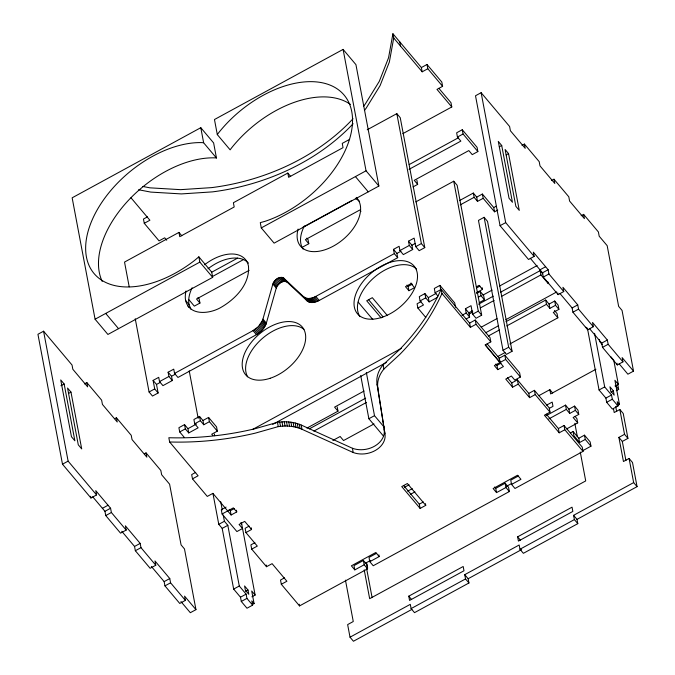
<?xml version="1.0" encoding="UTF-8"?>
<svg xmlns="http://www.w3.org/2000/svg" width="675" height="675" viewBox="0 0 675 675"><rect width="100%" height="100%" fill="white"/><g stroke="black" fill="none" stroke-linecap="round" stroke-linejoin="round"><path stroke-width="1.01" d="M421.386 67.551L427.013 64.479L427.815 68.74L422.187 71.812L421.386 67.551L392.918 33.75L388.547 57.772L379.299 81.338L365.403 103.832A195.168 147.741 -10.7 0 1 363.597 106.237M392.918 33.75L393.727 38.011L389.348 62.032L380.101 85.598L366.213 108.093A195.168 147.741 -10.7 0 1 364.399 110.489M393.483 249.37L396.9 253.42L397.702 257.681L319.224 300.459C315.655 302.375 310.627 303.817 307.176 300.932L287.137 282.15C282.884 279.678 277.627 284.015 276.261 288.073L266.043 324.228L263.604 328.539L260.862 331.526L256.441 334.682L177.964 377.46L174.547 373.41L253.024 330.632L258.432 326.514L262.634 320.169L272.852 284.023C274.21 279.956 279.467 275.619 283.719 278.092L303.758 296.873C307.209 299.759 312.247 298.316 315.807 296.409L394.293 253.623L393.483 249.37L399.119 246.299L399.921 250.56L403.338 254.61L412.72 249.497L411.919 245.236L408.502 241.186L414.129 238.115L415.741 246.637L419.158 250.687L424.786 247.624L400.241 117.695L396.824 113.645L367.217 129.777M217.308 134.603L218.422 133.059A91.226 54.827 -40.1 0 1 348.106 101.022A91.226 54.827 -40.1 0 1 264.988 221.341L260.288 222.632L261.284 227.905L274.118 243.143L378.877 186.047L355.936 64.64L343.102 49.402L214.464 119.526L217.308 134.603L230.141 149.842L231.255 148.306A91.226 54.827 -40.1 0 1 350.443 104.397M384.134 429.502A21.347 16.166 -10.7 0 1 374.903 445.989A21.347 16.166 -10.7 0 1 352.418 448.267L301.177 425.022C293.76 421.799 285.407 421.107 277.459 422.364L254.568 428.853A253.699 192.054 -10.7 0 1 168.834 437.729L169.636 441.982A253.699 192.054 -10.7 0 0 255.369 433.114L278.26 426.617C286.208 425.368 294.562 426.06 301.987 429.283L353.219 452.528A21.347 16.166 -10.7 0 0 375.705 450.25A21.347 16.166 -10.7 0 0 384.944 433.763L377.047 384.067A36.239 27.43 -10.7 0 1 383.113 364.77L399.094 350.063A253.699 192.054 -10.7 0 0 441.129 289.297L469.589 323.097L475.225 320.026L490.025 337.601L490.826 341.862L485.266 344.9L500.065 362.475L499.264 358.214L487.156 343.828M384.944 433.763L377.848 388.327A36.239 27.43 -10.7 0 1 383.923 369.031L399.904 354.324A253.699 192.054 -10.7 0 0 441.931 293.558L441.129 289.297M216.464 158.009L213.621 142.931L200.787 127.693L72.149 197.809L95.082 319.216L107.916 334.454L212.676 277.349L211.68 272.076L198.847 256.837L194.577 260.432A91.226 54.827 -40.1 0 1 85.759 244.738A91.226 54.827 -40.1 0 1 202.196 142.619L203.631 142.771L216.464 158.009L215.03 157.857A91.226 54.827 -40.1 0 0 127.246 201.631A91.226 54.827 -40.1 0 0 102.212 281.433M147.479 216.852L143.454 219.046L144.264 223.307L159.064 240.882L164.692 237.811L166.708 240.207M144.264 223.307L149.892 220.236L130.967 197.758M427.013 64.479L441.813 82.055L442.614 86.316L436.987 89.387L451.786 106.962L402.815 133.658M181.803 235.778L178.959 232.403L124.529 262.069L129.203 286.816M290.655 176.445L287.812 173.062L233.381 202.728L234.191 206.989L179.761 236.663L178.959 232.403M349.642 139.362L342.242 143.395L343.043 147.656L288.622 177.322L287.812 173.062M84.417 383.898L86.83 382.582L87.632 386.843L72.832 369.267L72.031 365.006L43.571 331.206L37.935 334.277L62.488 464.197L90.948 497.998L96.576 494.927L95.774 490.666L110.573 508.241L111.383 512.502L126.183 530.077L120.547 533.149L105.747 515.573L104.946 511.312L92.728 496.808M521.986 145.378L524.399 144.062L525.201 148.323L510.401 130.748L509.6 126.487L481.132 92.694L475.504 95.757L500.057 225.678L528.517 259.478L534.144 256.407L533.343 252.155L548.142 269.73L548.944 273.983L563.743 291.566L558.115 294.629L543.316 277.054L542.514 272.793L530.297 258.289M261.284 227.905L366.044 170.8L343.102 49.402M95.082 319.216L199.842 262.111L198.847 256.837M413.049 186.899L417.656 184.385L414.248 180.326L468.821 150.576L472.238 154.634L477.875 151.563L477.065 147.302L462.265 129.727L456.638 132.798L457.439 137.059L460.856 141.109L409.05 169.349M457.439 137.059L463.067 133.988L462.265 129.727M211.739 272.202L237.575 258.12M409.168 164.582L458.198 137.86M212.549 276.463L242.992 259.867M302.957 227.18L351.844 200.534M249.117 270.337L196.526 299L199.943 303.058L194.316 306.129L188.932 299.734M302.341 247.244L308.804 243.717L307.994 239.456L306.855 238.106M60.919 385.746L64.142 383.991L60.725 379.932L71.457 436.733L74.874 440.783L64.142 383.991M499.289 146.796L501.702 145.479L498.293 141.421L509.017 198.214L512.435 202.272L501.702 145.479M415.792 201.893L453.727 181.212L457.135 185.271L481.688 315.191L476.052 318.262L472.643 314.204L471.032 305.682L465.404 308.753L466.206 313.014L469.623 317.073L466.206 318.929M68.555 393.415L70.968 392.099L67.551 388.049L78.283 444.842L81.7 448.9L70.968 392.099M506.123 154.904L508.537 153.588L505.119 149.529L515.852 206.331L519.269 210.381L508.537 153.588M459.439 200.627L473.327 193.058L476.71 197.134L477.512 201.386L483.173 198.307L482.372 194.046L476.71 197.134M460.24 204.888L474.128 197.319L473.327 193.058M135.245 318.777L149.074 391.989L152.491 396.048L158.119 392.977L154.71 388.918L153.098 380.405L158.726 377.333L159.528 381.594L162.945 385.644L172.328 380.531L171.526 376.27L168.109 372.22L173.745 369.149L174.547 373.41M159.528 381.594L168.919 376.473L168.109 372.22M399.921 250.56L409.303 245.438L408.502 241.186M158.119 392.977L156.516 384.455L160.532 382.269M171.526 376.27L175.551 374.085M396.9 253.42L400.925 251.235M411.919 245.236L415.133 243.481M149.074 391.989L154.71 388.918M415.741 246.637L421.369 243.565L396.824 113.645M497.779 210.068L494.556 211.823L493.754 207.562L496.167 206.246M114.792 418.627L116.404 417.749L131.228 435.307L132.038 439.568L146.838 457.144L146.028 452.883L144.416 453.76M484.118 217.308L478.457 220.396L503.002 350.317L506.419 354.375L512.08 351.287L487.527 221.366L484.118 217.308L508.663 347.228L512.08 351.287M551.551 180.546L553.964 179.229L568.797 196.796L569.599 201.057L584.398 218.632L583.597 214.372L581.183 215.688M62.488 464.197L68.116 461.126L43.571 331.206M500.057 225.678L505.685 222.615L481.132 92.694M408.898 290.714L405.489 286.656L411.117 283.593L414.534 287.643L408.898 290.714L408.097 286.453L412.121 284.259M202.956 420.491L208.583 417.42L209.393 421.681L203.766 424.752L202.956 420.491L199.538 416.433L193.911 419.504L194.712 423.765L198.129 427.823L188.747 432.937L187.945 428.676L184.528 424.617L178.9 427.688L179.702 431.949L184.41 437.543M436.818 297.717L429.14 301.902L428.33 297.641L424.913 293.583L419.285 296.654L420.086 300.915L423.503 304.973L417.876 308.036L425.841 317.503M455.532 307.235L454.731 302.974L439.931 285.398L434.303 288.47L435.105 292.731L437.948 296.114M179.702 431.949L185.33 428.878L184.528 424.617M194.712 423.765L200.348 420.694L199.538 416.433M420.086 300.915L425.723 297.844L424.913 293.583M435.105 292.731L440.733 289.659L439.931 285.398M187.945 428.676L196.476 424.027M421.09 301.59L417.074 303.784L417.876 308.036M428.33 297.641L436.008 293.456M476.356 286.841L479.064 285.365L482.482 289.415L476.516 292.672M476.558 287.947L479.976 286.09M208.583 417.42L216.557 426.887L217.358 431.148L211.731 434.219L212.87 435.569M476.609 293.439L480.22 291.465L483.638 295.523L484.439 299.784L479.326 302.569M478.313 297.202L481.03 295.726L480.22 291.465M482.946 295.085L492.126 290.081M499.475 286.073L537.123 265.553M102.423 508.317L108.051 505.246M539.992 269.798L545.619 266.735M478.583 304.189L493.282 296.182M500.622 292.182L540.11 270.658L542.801 273.848M252.686 429.401L401.33 348.376M461.936 315.343L466.206 313.014M469.623 317.073L468.813 312.812L472.036 311.057M104.946 511.312L110.573 508.241M542.514 272.793L548.142 269.73M469.159 314.027L472.846 312.019L471.707 310.669M480.313 307.952L494.083 300.442M501.432 296.435L540.92 274.911L540.11 270.658M472.643 314.204L478.271 311.133L453.727 181.212M272.717 424.398L386.286 362.5M105.747 515.573L111.383 512.502M543.316 277.054L548.944 273.983M195.691 472.399L191.675 474.593L192.485 478.845L207.284 496.42L212.903 493.358L231.12 514.991L236.748 511.92L236.427 510.216M192.485 478.845L198.104 475.782L169.636 441.982M442.007 293.524L470.399 327.358L476.027 324.287L475.225 320.026M364.103 391.019L334.589 407.109L337.998 411.168L306.948 428.093M481.267 327.156L496.952 318.608M505.904 319.638L556.723 291.938M309.344 428.861L365.656 398.166M485.654 332.75L498.58 325.704M505.963 321.68L545.662 300.046L549.07 304.096L549.88 308.357L555.508 305.294L554.698 301.033L549.07 304.096M313.841 431.106L366.457 402.427M488.312 336.007L499.382 329.965M506.773 325.941L546.463 304.307L545.662 300.046M554.698 301.033L558.115 305.083L558.917 309.344L553.289 312.415L557.854 317.815L509.878 343.963M151.36 566.435L164.143 581.614L164.953 585.875L179.752 603.45L185.38 600.379L170.581 582.803L169.771 578.542L154.972 560.967L155.782 565.228L150.145 568.299L135.346 550.724L134.544 546.463L140.172 543.392L125.373 525.817L126.183 530.077M383.476 436.084L368.871 418.736L374.498 415.665L366.331 372.457M589.604 328.717L601.712 343.102L602.513 347.355L617.313 364.939L622.949 361.868L608.15 344.292L607.34 340.031L592.54 322.456L593.342 326.717L587.714 329.78L572.915 312.204L572.113 307.943L577.741 304.881L562.942 287.305L563.743 291.566M332.851 440.463L340.141 436.489L343.55 440.547L374.001 423.951M135.346 550.724L140.982 547.653L140.172 543.392M503.002 350.317L508.663 347.228M572.915 312.204L578.542 309.142L577.741 304.881M497.618 356.569L504.993 352.544M226.091 507.111L221.282 509.735L222.092 513.996L236.9 531.571L242.502 528.517L239.085 524.458L244.713 521.387L251.547 529.495L245.919 532.567L257.302 546.092L251.707 549.138L266.507 566.713L272.101 563.667L286.9 581.242L281.315 584.288L299.531 605.914L367.597 568.814L366.787 564.553L363.369 560.503L353.987 565.616L354.797 569.877L364.179 564.764L363.369 560.503M499.264 358.214L504.824 355.185L519.623 372.76L520.425 377.013L514.797 380.084L511.38 376.026L505.752 379.097L512.578 387.214L518.214 384.142L517.404 379.882L511.777 382.953L512.578 387.214M222.092 513.996L233.331 507.87L236.748 511.92M504.824 355.185L505.626 359.438L494.362 365.58L497.779 369.638L503.415 366.567L485.198 344.933M231.12 514.991L230.31 510.73L234.335 508.537M497.779 369.638L496.977 365.377L501.002 363.184M252.484 604.471L254.087 603.593L251.809 600.893L252.619 605.154L246.983 608.226L241.296 601.459L240.486 597.206L233.66 589.089L222.185 528.39L218.776 524.332L224.404 521.269L223.231 515.076M222.185 528.39L227.821 525.319L224.404 521.269M249.134 526.12L245.109 528.306L245.919 532.567M164.143 581.614L169.771 578.542M601.712 343.102L607.34 340.031M164.953 585.875L170.581 582.803M602.513 347.355L608.15 344.292M254.897 542.7L250.898 544.877L251.707 549.138M534.423 390.336L535.224 394.588L529.597 397.659L528.795 393.398L534.423 390.336L549.222 407.911L550.024 412.172L544.396 415.235L559.195 432.81L564.823 429.747L564.022 425.486L558.394 428.558L559.195 432.81M538.777 395.702L549.847 389.669L552.69 393.052M595.924 369.25L550.648 393.93L549.847 389.669M546.657 405.11L552.192 402.098L552.994 406.35L549.307 408.367M404.468 487.316L409.084 484.802M407.658 491.164L412.273 488.649M546.126 415.682L565.515 405.118L568.924 409.168L569.734 413.429L575.362 410.366L574.552 406.105L568.924 409.168M146.028 452.883L160.827 470.458L161.637 474.719L169.602 484.186L181.077 544.885L184.486 548.944L195.961 609.643L190.325 612.706L180.951 601.577M233.66 589.089L239.288 586.018L227.821 525.319M617.051 405.743L619.464 404.435L617.195 401.726L617.996 405.987L612.368 409.058L606.673 402.292L605.88 398.09L599.054 389.981L604.682 386.91L594.565 333.366M583.597 214.372L598.396 231.947L599.197 236.208L607.171 245.666L618.638 306.366L622.055 310.424L633.521 371.123L627.893 374.195L619.186 363.859M410.316 494.412L414.931 491.898M548.775 418.939L566.317 409.379L565.515 405.118M615.102 386.1L618.325 384.345L613.761 360.214L610.909 356.83M245.582 591.342L247.995 590.026L244.578 585.967L245.379 590.228L248.797 594.287L247.995 590.026M610.951 392.183L613.364 390.867L609.955 386.817L610.748 391.078L614.157 395.128L613.364 390.867M616.267 390.698L618.68 389.382L617.355 382.345M240.486 597.206L246.122 594.135L239.288 586.018M605.88 398.09L611.516 395.018L604.682 386.91M574.552 406.105L577.969 410.155L578.77 414.416L573.142 417.488L577.707 422.887L566.637 428.92M425.427 503.651L425.748 505.356L420.12 508.418L419.31 504.166L423.335 501.972M284.496 577.851L280.513 580.028L281.315 584.288M241.296 601.459L246.923 598.396L246.122 594.135M606.673 402.292L612.309 399.22L611.516 395.018M251.902 596.81L255.125 595.055L241.439 522.644M570.358 432.996L573.109 431.494L578.804 438.261L579.606 442.513L585.276 439.425L584.474 435.164L578.804 438.261M625.919 460.553L622.308 441.442L627.936 438.37L623.244 413.522L619.827 409.472L614.199 412.535L613.44 408.518M376.684 553.247L369.006 557.432L369.807 561.693L373.224 565.743L509.347 491.543L508.545 487.282L505.128 483.233L495.745 488.346L496.547 492.607L505.929 487.493L505.128 483.233M518.434 475.976L510.756 480.161L511.566 484.422L514.983 488.481L583.04 451.373L582.238 447.12L564.022 425.486M365.133 563.372L370.668 560.36M506.275 486.439L511.81 483.418M369.807 561.693L379.19 556.58L378.869 554.875M511.566 484.422L520.948 479.309L517.531 475.251L493.13 488.548L496.547 492.607M582.652 450.723L590.971 446.183L590.161 441.931L584.474 435.164M411.893 609.39L353.438 641.25L350.021 637.192L410.299 604.336L411.109 608.597L414.517 612.655L468.948 582.981L465.531 578.931L464.729 574.67L519.159 545.003L519.961 549.256L523.378 553.314L577.808 523.648L576.998 519.387L637.065 486.65L632.5 462.51L629.083 458.452L623.455 461.523L618.891 437.383L624.527 434.32L619.827 409.472M408.755 596.177L463.185 566.502L463.995 570.763L409.565 600.429L408.755 596.177L411.607 599.552M517.615 536.836L572.046 507.17L572.847 511.422L518.417 541.097L517.615 536.836L520.459 540.219M577.808 523.648L574.391 519.59L573.59 515.329L633.648 482.591L629.083 458.452M411.109 608.597L465.531 578.931M519.961 549.256L574.391 519.59M468.948 582.981L468.146 578.728L521.648 549.56M142.864 186.469L149.943 187.836L180.571 189.658L211.697 187.616A195.168 147.741 -10.7 0 0 353.033 118.716M138.603 189.759L150.753 192.088L181.381 193.919L212.498 191.877A195.168 147.741 -10.7 0 0 353.126 123.736M186.03 290.959A37.041 22.267 -40.1 0 0 185.6 300.434C189.523 316.575 210.524 313.867 221.527 307.074C235.811 298.671 249.969 283.93 248.476 266.161A37.041 22.267 -40.1 0 0 204.559 264.76M585.858 327.198L587.571 329.223M618.325 384.345L614.9 380.295L619.464 404.435M554.437 310.466L557.044 313.554L557.854 317.815M574.948 416.315L576.897 418.627L577.707 422.887M524.399 144.062L539.198 161.646L540 165.898L554.799 183.473L553.964 179.229M427.815 68.74L442.614 86.316M438.877 88.324L450.984 102.701L451.786 106.962M393.727 38.011L422.187 71.812M463.067 133.988L477.875 151.563M633.521 371.123L622.139 357.607L622.949 361.868M482.372 194.046L493.754 207.562M505.685 222.615L534.144 256.407M578.542 309.142L593.342 326.717M483.173 198.307L494.556 211.823M560.005 293.566L572.113 307.943M602.184 344.545L599.628 341.508L599.248 339.517M540.92 274.911L548.319 283.702L547.99 281.998M555.508 305.294L558.917 309.344M615.271 385.332L618.68 389.382M546.463 304.307L549.88 308.357M612.309 399.22L617.996 405.987M624.527 434.32L627.936 438.37M618.891 437.383L622.308 441.442M481.03 295.726L484.439 299.784M575.362 410.366L578.77 414.416M633.648 482.591L637.065 486.65M366.044 170.8L378.877 186.047M566.317 409.379L569.734 413.429M421.369 243.565L424.786 247.624M478.271 311.133L481.688 315.191M585.276 439.425L590.971 446.183M579.606 442.513L573.919 435.755L573.109 431.494M355.421 176.588L368.255 191.835M465.404 308.753L468.813 312.812M476.027 324.287L490.826 341.862M505.626 359.438L520.425 377.013M535.224 394.588L550.024 412.172M564.823 429.747L583.04 451.373M409.303 245.438L412.72 249.497M517.404 379.882L528.795 393.398M546.286 414.172L558.394 428.558M518.214 384.142L529.597 397.659M495.838 364.027L496.977 365.377M507.431 377.789L511.777 382.953M360.956 211.351L359.817 209.993L305.387 239.667L308.804 243.717M394.293 253.623L397.702 257.681M425.723 297.844L429.14 301.902M410.965 282.96L412.104 284.318M406.957 285.103L408.097 286.453M573.59 515.329L576.998 519.387M387.425 315.622L372.33 297.683L366.694 300.755L381.139 317.908M368.516 299.616L382.961 316.769M358.197 302.147L372.811 319.503M505.929 487.493L509.347 491.543M494.606 486.996L495.745 488.346M315.807 296.409L319.224 300.459M314.634 297L318.052 301.05M313.462 297.498L316.87 301.556M312.289 297.903L315.706 301.961M311.133 298.207L314.55 302.257M310.011 298.401L313.419 302.459M308.922 298.493L312.331 302.552M307.884 298.485L311.302 302.543M306.906 298.367L310.323 302.425M305.994 298.148L309.412 302.198M305.159 297.818L308.576 301.877M304.417 297.397L307.834 301.447M303.758 296.873L307.176 300.932M283.719 278.092L287.137 282.15M283.027 277.627L286.445 281.686M282.167 277.358L285.584 281.407M281.171 277.29L284.588 281.348M280.083 277.433L283.492 281.492M278.927 277.788L282.344 281.838M277.771 278.328L281.188 282.378M276.64 279.037L280.058 283.087M275.586 279.889L279.003 283.939M274.649 280.851L278.058 284.901M273.856 281.888L277.273 285.938M273.248 282.96L276.666 287.01M272.852 284.023L276.261 288.073M374.498 415.665L384.463 427.494M425.748 505.356L407.363 483.519L401.735 486.591L420.12 508.418M403.557 485.452L419.31 504.166M262.98 319.098L266.397 323.156M262.634 320.169L266.043 324.228M262.17 321.258L265.587 325.308M261.605 322.338L265.022 326.396M260.938 323.418L264.355 327.476M260.187 324.481L263.604 328.539M259.343 325.519L262.761 329.577M258.432 326.514L261.849 330.573M257.445 327.468L260.862 331.526M464.729 574.67L468.146 578.728M256.407 328.362L259.816 332.421M199.842 262.111L212.676 277.349M255.31 329.189L258.727 333.248M254.18 329.948L257.597 334.007M253.024 330.632L256.441 334.682M198.003 297.447L199.142 298.797L199.943 303.058M185.6 300.434L189.017 304.484L190.873 309.133M187.836 306.003L188.975 307.353M379.19 556.58L375.773 552.521L351.38 565.819L354.797 569.877M365.681 562.317L366.82 563.676L367.622 567.928M364.179 564.764L367.597 568.814M209.393 421.681L217.358 431.148M168.919 376.473L172.328 380.531M200.348 420.694L203.766 424.752M105.705 313.428L118.538 328.666M153.098 380.405L156.516 384.455M185.33 428.878L188.747 432.937M229.171 509.38L230.31 510.73M240.562 522.897L241.692 524.256M86.83 382.582L101.63 400.157L102.431 404.418L117.239 421.993L116.404 417.749M255.125 595.055L251.707 590.996L254.087 603.593M246.923 598.396L252.619 605.154M195.961 609.643L184.57 596.118L185.38 600.379M68.116 461.126L96.576 494.927M140.982 547.653L155.782 565.228M121.762 531.284L134.544 546.463M474.128 197.319L477.512 201.386M616.992 363.234L617.313 364.939M615.71 406.536L616.663 411.564M587.393 328.075L599.054 389.981M557.795 292.925L558.115 294.629M574.83 423.301L577.353 436.674M580.272 452.107L585.714 480.921L369.664 598.691L364.213 569.886M499.188 358.248L499.998 362.509M482.161 287.71L482.482 289.415M469.665 323.063L470.399 327.358M399.752 41.858L400.553 46.119M416.855 180.124L417.656 184.385M383.113 364.77L383.923 369.031M377.047 384.067L377.848 388.327M360.703 375.519L368.871 418.736M352.418 448.267L353.219 452.528M337.196 406.907L337.998 411.168M366.66 568.789L372.102 597.603M345.457 580.146L353.27 621.523L347.642 624.594L350.021 637.192M301.177 425.022L301.987 429.283M299.261 424.246L300.063 428.507M297.27 423.571L298.072 427.832M295.211 422.997L296.013 427.258M293.102 422.533L293.903 426.794M290.933 422.179L291.743 426.44M288.74 421.934L289.541 426.195M286.504 421.799L287.314 426.052M284.251 421.774L285.061 426.026M281.99 421.858L282.791 426.119M279.72 422.052L280.522 426.313M277.459 422.364L278.26 426.617M299.211 604.209L299.531 605.914M200.787 127.693L203.631 142.771M266.186 565.009L266.507 566.713M251.227 527.799L251.547 529.495M214.338 434.008L214.667 435.712M220.7 501.677L222.261 509.92M212.929 493.4L218.776 524.332M189.219 370.887L198.18 418.314M90.627 496.294L90.948 497.998M247.632 376.802A37.041 22.267 -40.1 0 1 262.988 337.913A37.041 22.267 -40.1 0 1 303.944 329.341M359.977 316.676A37.041 22.267 -40.1 0 1 374.819 276.952A37.041 22.267 -40.1 0 1 416.5 269.038M189.017 304.484A37.041 22.267 -40.1 0 1 192.122 287.752M207.976 268.81A37.041 22.267 -40.1 0 1 248.459 263.115M303.075 249.1A37.041 22.267 -40.1 0 1 304.374 225.939M355.455 198.72A37.041 22.267 -40.1 0 1 359.598 201.462M356.189 197.404A37.041 22.267 -40.1 0 1 333.357 246.122A37.041 22.267 -40.1 0 1 298.097 229.07M270.143 378.278A37.041 22.267 -40.1 0 0 303.142 328.16A37.041 22.267 -40.1 0 0 248.527 346.165A37.041 22.267 -40.1 0 0 270.143 378.278M381.966 317.317A37.041 22.267 -40.1 0 0 414.965 267.207A37.041 22.267 -40.1 0 0 360.357 285.213A37.041 22.267 -40.1 0 0 381.966 317.317"/></g></svg>
